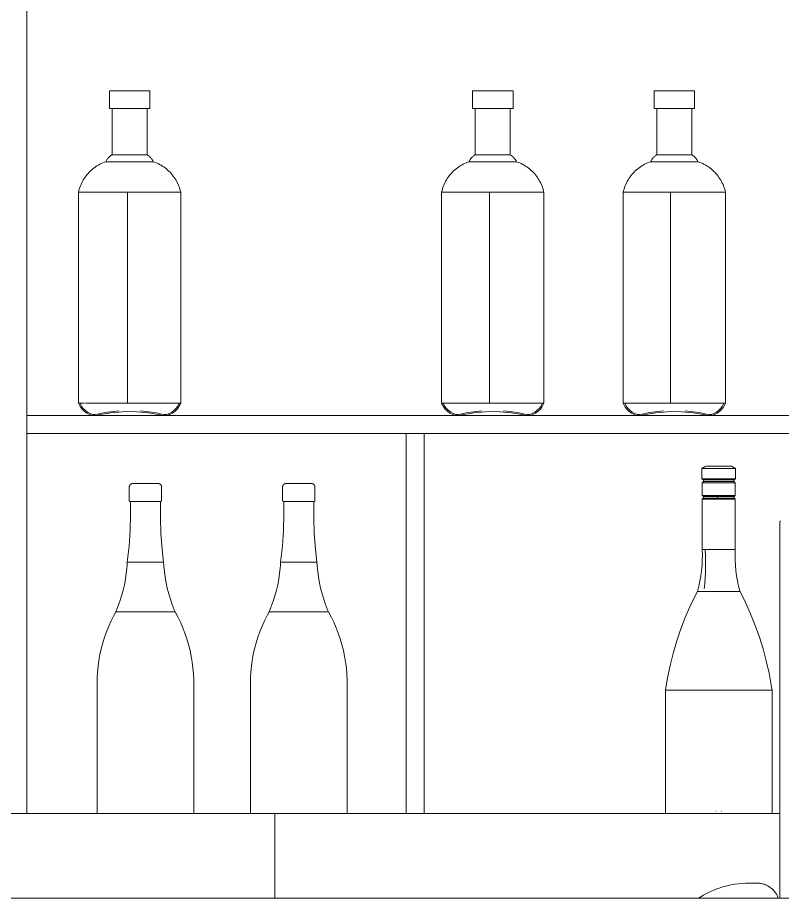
# Model space of a CAD drawing. Header units: inches. Extents: x 22 to 382261, y 22 to 371281.
# Drawn here: x 85798 to 86430, y 143860 to 144588 of the extents above; entities that cross this region are included whole.
import ezdxf

# ---------------------------------------------------------------- set-up
doc = ezdxf.new("R2010")
doc.units = ezdxf.units.IN
doc.header["$MEASUREMENT"] = 0
for name, color, linetype, lineweight in [('A-FLOR-HRAL', 11, 'Continuous', 9), ('A-GENM', 13, 'Continuous', 9), ('I-FURN', 30, 'Continuous', 9), ('Q-CASE', 31, 'Continuous', 9)]:
    doc.layers.add(name, color=color, linetype=linetype, lineweight=lineweight)

# ---------------------------------------------------------------- blocks, each defined once
blk = doc.blocks.new('Railing - Railing-537520-Section B-B')
at = {"layer": 'A-FLOR-HRAL'}
blk.add_line((3136.81, 5280), (-7103.19, 5280), dxfattribs=at)
blk = doc.blocks.new('Top Rail Type - Top Rail_Internal_-537676-Section B-B')
at = {"layer": 'A-FLOR-HRAL'}
blk.add_line((3136.81, 5280), (-7103.19, 5280), dxfattribs=at)
blk = doc.blocks.new('DGGFRG - DGGFRG-V77-Section B-B')
at = {"layer": 'I-FURN'}
for p, q in [((-2321.14, 5589.04), (-2321.14, 5279.96)), ((-2340.19, 5292.48), (-2346.36, 5292.48))]:
    blk.add_line(p, q, dxfattribs=at)
at = {"layer": 'I-FURN', "flags": 128}
for points in [[(-2321.14, 5589.04), (-2321.13, 5589.52), (-2321.1, 5590), (-2321.06, 5590.47), (-2320.99, 5590.94), (-2320.9, 5591.41), (-2320.8, 5591.87)], [(-2346.36, 5292.48), (-2349.4, 5292.42), (-2352.45, 5292.24), (-2355.48, 5291.94), (-2358.5, 5291.51), (-2361.5, 5290.96), (-2364.47, 5290.3), (-2367.42, 5289.52), (-2370.33, 5288.62), (-2373.2, 5287.6), (-2376.03, 5286.47), (-2378.81, 5285.23), (-2381.54, 5283.87), (-2384.22, 5282.41), (-2386.83, 5280.84), (-2388.13, 5279.99)], [(-2322.36, 5280.14), (-2322.65, 5280.85), (-2322.96, 5281.55), (-2323.29, 5282.23), (-2323.66, 5282.9), (-2324.05, 5283.55), (-2324.47, 5284.19), (-2324.91, 5284.81), (-2325.38, 5285.41), (-2325.87, 5285.99), (-2326.38, 5286.56), (-2326.92, 5287.1), (-2327.48, 5287.62), (-2328.05, 5288.12), (-2328.65, 5288.59), (-2329.27, 5289.04), (-2329.9, 5289.46), (-2330.55, 5289.86), (-2331.21, 5290.23), (-2331.89, 5290.58), (-2332.58, 5290.9), (-2333.29, 5291.19), (-2334, 5291.45), (-2334.73, 5291.68), (-2335.46, 5291.89), (-2336.21, 5292.06), (-2336.95, 5292.21), (-2337.71, 5292.32), (-2338.46, 5292.4), (-2339.22, 5292.46), (-2339.99, 5292.48), (-2340.19, 5292.48)]]:
    blk.add_lwpolyline(points, dxfattribs=at)
blk = doc.blocks.new('Casework 30 - Casework 30-869156-Section B-B')
at = {"layer": 'Q-CASE'}
blk.add_line((-2320.74, 5350), (-2737.92, 5350), dxfattribs=at)
blk = doc.blocks.new('Bar_Stool_-_Stivi_6177_0001 - Bar_Stool_-_Stivi_6177_0001-V85-Section B-B')
at = {"layer": 'I-FURN'}
for q in [(-3138.19, 5350), (-2738.19, 5279.83)]:
    blk.add_line((-2738.19, 5350), q, dxfattribs=at)
blk = doc.blocks.new('M8 - M8-872269-Section B-B')
at = {"layer": 'I-FURN'}
for p, q in [((-2943.19, 5350), (-2943.19, 6735)), ((-2158.19, 5679), (-2943.19, 5679)), ((-2943.19, 5679), (-2943.19, 5664)), ((-2943.19, 5664), (-2158.19, 5664)), ((-2614.86, 5664), (-2629.86, 5664)), ((-2629.86, 5664), (-2629.86, 5350)), ((-2614.86, 5350), (-2614.86, 5664))]:
    blk.add_line(p, q, dxfattribs=at)
blk = doc.blocks.new('FP_197-Section B-B')
at = {"layer": 'I-FURN', "flags": 128}
blk.add_lwpolyline([(-2415.56, 5452.01), (-2413.86, 5462.14), (-2411.76, 5472.18), (-2409.26, 5482.13), (-2406.37, 5491.98), (-2403.08, 5501.7), (-2399.41, 5511.28), (-2395.35, 5520.71), (-2390.93, 5529.97), (-2389.09, 5533.55)], dxfattribs=at)
blk = doc.blocks.new('FP_198-Section B-B')
at = {"layer": 'I-FURN', "flags": 128}
blk.add_lwpolyline([(-2353.96, 5533.55), (-2349.39, 5524.36), (-2345.19, 5515), (-2341.36, 5505.48), (-2337.93, 5495.81), (-2334.88, 5486.01), (-2332.22, 5476.1), (-2329.96, 5466.08), (-2328.11, 5455.99), (-2327.49, 5452.01)], dxfattribs=at)
blk = doc.blocks.new('FP_199-Section B-B')
at = {"layer": 'I-FURN'}
for p, q in [((-2382.68, 5567.7), (-2382.5, 5563.06)), ((-2382.5, 5563.06), (-2382.42, 5558.43)), ((-2382.42, 5558.43), (-2382.46, 5553.8)), ((-2382.59, 5549.2), (-2382.83, 5544.62)), ((-2382.46, 5553.8), (-2382.59, 5549.2)), ((-2383.15, 5540.08), (-2383.57, 5535.59)), ((-2382.83, 5544.62), (-2383.15, 5540.08))]:
    blk.add_line(p, q, dxfattribs=at)
at = {"layer": 'I-FURN', "flags": 128}
blk.add_lwpolyline([(-2389.09, 5533.55), (-2388, 5537.75), (-2387.07, 5541.99), (-2386.32, 5546.26), (-2385.73, 5550.56), (-2385.32, 5554.87), (-2385.08, 5559.21), (-2385.02, 5563.54), (-2385.13, 5567.88), (-2385.13, 5568.05)], dxfattribs=at)
blk = doc.blocks.new('FP_200-Section B-B')
at = {"layer": 'I-FURN', "flags": 128}
blk.add_lwpolyline([(-2357.92, 5568.05), (-2358.03, 5563.71), (-2357.97, 5559.37), (-2357.74, 5555.04), (-2357.34, 5550.72), (-2356.76, 5546.42), (-2356.01, 5542.15), (-2355.09, 5537.91), (-2354.01, 5533.71), (-2353.96, 5533.55)], dxfattribs=at)
blk = doc.blocks.new('FP_201-Section B-B')
at = {"layer": 'I-FURN'}
blk.add_line((-2384.2, 5610.6), (-2385.13, 5609.81), dxfattribs=at)
blk = doc.blocks.new('FP_202-Section B-B')
at = {"layer": 'I-FURN'}
blk.add_line((-2357.92, 5609.81), (-2358.85, 5610.6), dxfattribs=at)
blk = doc.blocks.new('FP_203-Section B-B')
at = {"layer": 'I-FURN'}
blk.add_line((-2384.2, 5612.04), (-2384.2, 5610.6), dxfattribs=at)
blk = doc.blocks.new('FP_204-Section B-B')
at = {"layer": 'I-FURN'}
for p, q in [((-2372.6, 5610.6), (-2372.6, 5612.04)), ((-2358.85, 5610.6), (-2358.85, 5612.04))]:
    blk.add_line(p, q, dxfattribs=at)
blk = doc.blocks.new('FP_205-Section B-B')
at = {"layer": 'I-FURN'}
blk.add_line((-2385.19, 5612.79), (-2384.2, 5612.04), dxfattribs=at)
blk = doc.blocks.new('FP_206-Section B-B')
at = {"layer": 'I-FURN'}
blk.add_line((-2358.85, 5612.04), (-2357.86, 5612.79), dxfattribs=at)
blk = doc.blocks.new('FP_207-Section B-B')
at = {"layer": 'I-FURN'}
blk.add_line((-2358.95, 5625.67), (-2357.64, 5626.69), dxfattribs=at)
blk = doc.blocks.new('FP_208-Section B-B')
at = {"layer": 'I-FURN'}
blk.add_line((-2382.14, 5636.98), (-2385.41, 5635.09), dxfattribs=at)
blk = doc.blocks.new('FP_209-Section B-B')
at = {"layer": 'I-FURN'}
blk.add_line((-2357.64, 5635.09), (-2360.91, 5636.98), dxfattribs=at)
blk = doc.blocks.new('FP_210-Section B-B')
at = {"layer": 'I-FURN', "flags": 128}
blk.add_lwpolyline([(-2373.61, 5351.91), (-2373.75, 5351.91), (-2373.83, 5351.91), (-2373.83, 5351.91), (-2373.77, 5351.91), (-2373.64, 5351.91)], dxfattribs=at)
blk = doc.blocks.new('FP_211-Section B-B')
at = {"layer": 'I-FURN', "flags": 128}
blk.add_lwpolyline([(-2369.44, 5351.91), (-2369.3, 5351.91), (-2369.22, 5351.91), (-2369.22, 5351.91), (-2369.28, 5351.91), (-2369.41, 5351.91)], dxfattribs=at)
blk = doc.blocks.new('BOTELLA_02 - BOTELLA_02-V196-Section B-B')
at = {"layer": 'I-FURN'}
for p, q in [((-2385.41, 5635.09), (-2385.41, 5626.69)), ((-2385.41, 5635.09), (-2374.65, 5635.09)), ((-2381.68, 5636.98), (-2373.91, 5636.98)), ((-2374.65, 5635.09), (-2357.64, 5635.09)), ((-2373.91, 5636.98), (-2360.91, 5636.98)), ((-2357.64, 5626.69), (-2357.64, 5635.09)), ((-2385.41, 5626.69), (-2384.1, 5625.67)), ((-2385.41, 5626.69), (-2374.65, 5626.69)), ((-2384.1, 5624.24), (-2385.19, 5623.32)), ((-2385.19, 5623.32), (-2385.19, 5612.79)), ((-2385.19, 5623.32), (-2374.6, 5623.32)), ((-2384.1, 5625.67), (-2384.1, 5624.24)), ((-2384.1, 5625.67), (-2374.35, 5625.67)), ((-2384.1, 5624.24), (-2374.35, 5624.24)), ((-2374.65, 5626.69), (-2357.64, 5626.69)), ((-2374.6, 5623.32), (-2357.86, 5623.32)), ((-2374.35, 5625.67), (-2358.95, 5625.67)), ((-2374.35, 5624.24), (-2358.95, 5624.24)), ((-2358.95, 5624.24), (-2358.95, 5625.67)), ((-2357.86, 5623.32), (-2358.95, 5624.24)), ((-2357.86, 5612.79), (-2357.86, 5623.32)), ((-2385.19, 5612.79), (-2374.6, 5612.79)), ((-2374.6, 5612.79), (-2357.86, 5612.79)), ((-2385.13, 5609.81), (-2385.13, 5568.05)), ((-2385.13, 5609.81), (-2374.59, 5609.81)), ((-2384.2, 5612.04), (-2374.38, 5612.04)), ((-2384.2, 5610.6), (-2374.38, 5610.6)), ((-2374.59, 5609.81), (-2357.92, 5609.81)), ((-2374.38, 5612.04), (-2358.85, 5612.04)), ((-2374.38, 5610.6), (-2358.85, 5610.6)), ((-2357.92, 5568.05), (-2357.92, 5609.81)), ((-2385.13, 5568.05), (-2374.59, 5568.05)), ((-2374.59, 5568.05), (-2357.92, 5568.05)), ((-2389.09, 5533.55), (-2375.48, 5533.55)), ((-2375.48, 5533.55), (-2354.41, 5533.55)), ((-2415.56, 5452.01), (-2415.56, 5350)), ((-2415.56, 5452.01), (-2381.43, 5452.01)), ((-2381.43, 5452.01), (-2327.49, 5452.01)), ((-2327.49, 5350), (-2327.49, 5452.01))]:
    blk.add_line(p, q, dxfattribs=at)
for name in ['FP_208-Section B-B', 'FP_209-Section B-B', 'FP_207-Section B-B', 'FP_205-Section B-B', 'FP_206-Section B-B', 'FP_201-Section B-B', 'FP_203-Section B-B', 'FP_204-Section B-B', 'FP_202-Section B-B', 'FP_199-Section B-B', 'FP_200-Section B-B', 'FP_197-Section B-B', 'FP_198-Section B-B', 'FP_210-Section B-B', 'FP_211-Section B-B']:
    blk.add_blockref(name, (0, 0), dxfattribs=at)
blk = doc.blocks.new('FP_250-Section B-B')
at = {"layer": 'I-FURN'}
for p, q in [((-2450.41, 5863.43), (-2450.41, 5689.13)), ((-2411.44, 5689.13), (-2411.44, 5863.43)), ((-2365.97, 5689.13), (-2365.97, 5863.43))]:
    blk.add_line(p, q, dxfattribs=at)
blk = doc.blocks.new('BOTELLA_02_ABSOLUTE BODKA - BOTELLA_02_ABSOLUTE BODKA-876424-Section B-B')
at = {"layer": 'I-FURN'}
for p, q in [((-2424.91, 5947.19), (-2424.91, 5932.57)), ((-2391.47, 5947.19), (-2424.91, 5947.19)), ((-2391.47, 5932.57), (-2391.47, 5947.19)), ((-2391.47, 5932.57), (-2424.91, 5932.57)), ((-2422.66, 5932.57), (-2422.66, 5894.34)), ((-2393.72, 5894.34), (-2393.72, 5932.57)), ((-2397.96, 5894.34), (-2422.66, 5894.34)), ((-2393.72, 5894.34), (-2397.71, 5894.34)), ((-2388.49, 5888.57), (-2427.89, 5888.57)), ((-2365.97, 5863.43), (-2450.41, 5863.43)), ((-2450.41, 5689.13), (-2365.97, 5689.13))]:
    blk.add_line(p, q, dxfattribs=at)
at = {"layer": 'I-FURN', "flags": 128}
for points in [[(-2427.89, 5888.57), (-2427.67, 5889.04), (-2427.42, 5889.5), (-2427.15, 5889.95), (-2426.87, 5890.38), (-2426.57, 5890.81), (-2426.25, 5891.23), (-2425.92, 5891.63), (-2425.57, 5892.01), (-2425.21, 5892.39), (-2424.83, 5892.75), (-2424.43, 5893.09), (-2424.03, 5893.42), (-2423.61, 5893.73), (-2423.18, 5894.02), (-2422.73, 5894.3), (-2422.66, 5894.34)], [(-2393.72, 5894.34), (-2393.28, 5894.06), (-2392.84, 5893.77), (-2392.42, 5893.46), (-2392.01, 5893.14), (-2391.62, 5892.8), (-2391.24, 5892.44), (-2390.87, 5892.07), (-2390.52, 5891.69), (-2390.18, 5891.29), (-2389.86, 5890.88), (-2389.56, 5890.45), (-2389.27, 5890.02), (-2389, 5889.57), (-2388.75, 5889.11), (-2388.52, 5888.64), (-2388.49, 5888.57)], [(-2450.41, 5863.43), (-2450.1, 5864.76), (-2449.73, 5866.07), (-2449.31, 5867.37), (-2448.84, 5868.65), (-2448.32, 5869.91), (-2447.74, 5871.15), (-2447.12, 5872.36), (-2446.45, 5873.55), (-2445.74, 5874.71), (-2444.98, 5875.84), (-2444.17, 5876.94), (-2443.32, 5878.01), (-2442.43, 5879.04), (-2441.5, 5880.03), (-2440.52, 5880.99), (-2439.51, 5881.91), (-2438.47, 5882.79), (-2437.39, 5883.62), (-2436.28, 5884.41), (-2435.14, 5885.16), (-2433.97, 5885.85), (-2432.77, 5886.51), (-2431.54, 5887.11), (-2430.3, 5887.66), (-2429.03, 5888.17), (-2427.89, 5888.57)], [(-2388.49, 5888.57), (-2387.2, 5888.11), (-2385.94, 5887.6), (-2384.7, 5887.04), (-2383.47, 5886.43), (-2382.28, 5885.78), (-2381.11, 5885.07), (-2379.97, 5884.32), (-2378.87, 5883.53), (-2377.79, 5882.69), (-2376.75, 5881.8), (-2375.74, 5880.88), (-2374.78, 5879.92), (-2373.85, 5878.92), (-2372.96, 5877.88), (-2372.12, 5876.81), (-2371.32, 5875.71), (-2370.56, 5874.58), (-2369.85, 5873.41), (-2369.19, 5872.22), (-2368.57, 5871), (-2368, 5869.76), (-2367.49, 5868.5), (-2367.02, 5867.22), (-2366.61, 5865.92), (-2366.25, 5864.6), (-2365.97, 5863.43)], [(-2439.64, 5679), (-2441.26, 5679.61), (-2443.58, 5680.85), (-2445.71, 5682.45), (-2447.51, 5684.24), (-2448.71, 5685.82), (-2450.41, 5689.13)], [(-2450.41, 5689.13), (-2448.71, 5685.82), (-2447.51, 5684.24), (-2445.71, 5682.45), (-2443.58, 5680.85), (-2441.26, 5679.61), (-2439.64, 5679)], [(-2449.41, 5689.51), (-2447.8, 5686.36), (-2446.69, 5684.89), (-2444.97, 5683.19), (-2442.96, 5681.69), (-2440.77, 5680.51), (-2438.87, 5679.8), (-2437.78, 5679.6), (-2436.69, 5679.73), (-2434.85, 5680.11), (-2432.24, 5680.67), (-2428.69, 5681.33), (-2423.81, 5682.03), (-2417.13, 5682.73)], [(-2417.13, 5682.73), (-2423.81, 5682.03), (-2428.69, 5681.33), (-2432.24, 5680.67), (-2434.85, 5680.11), (-2436.69, 5679.73), (-2437.78, 5679.6), (-2438.87, 5679.8), (-2440.77, 5680.51), (-2442.96, 5681.69), (-2444.97, 5683.19), (-2446.69, 5684.89), (-2447.8, 5686.36), (-2449.41, 5689.51)], [(-2399.25, 5682.73), (-2392.57, 5682.03), (-2387.69, 5681.33), (-2384.15, 5680.67), (-2381.54, 5680.11), (-2379.7, 5679.73), (-2378.6, 5679.6), (-2377.51, 5679.8), (-2375.61, 5680.51), (-2373.42, 5681.69), (-2371.41, 5683.19), (-2369.7, 5684.89), (-2368.59, 5686.36), (-2366.97, 5689.51)], [(-2366.97, 5689.51), (-2368.59, 5686.36), (-2369.7, 5684.89), (-2371.41, 5683.19), (-2373.42, 5681.69), (-2375.61, 5680.51), (-2377.51, 5679.8), (-2378.6, 5679.6), (-2379.7, 5679.73), (-2381.54, 5680.11), (-2384.15, 5680.67), (-2387.69, 5681.33), (-2392.57, 5682.03), (-2399.25, 5682.73)], [(-2365.97, 5689.13), (-2367.67, 5685.82), (-2368.87, 5684.24), (-2370.68, 5682.45), (-2372.81, 5680.85), (-2375.13, 5679.61), (-2376.74, 5679)], [(-2376.74, 5679), (-2375.13, 5679.61), (-2372.81, 5680.85), (-2370.68, 5682.45), (-2368.87, 5684.24), (-2367.67, 5685.82), (-2365.97, 5689.13)], [(-2434.71, 5679.14), (-2432.11, 5679.7), (-2428.6, 5680.35), (-2423.75, 5681.05), (-2417.11, 5681.75), (-2408.19, 5682.39)], [(-2415.76, 5681.84), (-2417.11, 5681.75), (-2423.75, 5681.05), (-2428.6, 5680.35), (-2432.11, 5679.7), (-2434.71, 5679.14)], [(-2408.19, 5682.39), (-2399.28, 5681.75), (-2392.63, 5681.05), (-2387.79, 5680.35), (-2384.28, 5679.7), (-2381.68, 5679.14)], [(-2381.68, 5679.14), (-2384.28, 5679.7), (-2387.79, 5680.35), (-2392.63, 5681.05), (-2399.28, 5681.75), (-2400.61, 5681.84)]]:
    blk.add_lwpolyline(points, dxfattribs=at)
at = {"layer": 'I-FURN'}
blk.add_blockref('FP_250-Section B-B', (0, 0), dxfattribs=at)
blk = doc.blocks.new('FP_252-Section B-B')
at = {"layer": 'I-FURN'}
for p, q in [((-2900.41, 5863.43), (-2900.41, 5689.13)), ((-2859.96, 5689.13), (-2859.96, 5863.43)), ((-2815.97, 5689.13), (-2815.97, 5863.43))]:
    blk.add_line(p, q, dxfattribs=at)
blk = doc.blocks.new('BOTELLA_02_ABSOLUTE BODKA - BOTELLA_02_ABSOLUTE BODKA-V251-Section B-B')
at = {"layer": 'I-FURN'}
for p, q in [((-2874.91, 5947.19), (-2874.91, 5932.57)), ((-2841.47, 5947.19), (-2874.91, 5947.19)), ((-2841.47, 5932.57), (-2841.47, 5947.19)), ((-2841.47, 5932.57), (-2874.91, 5932.57)), ((-2872.66, 5932.57), (-2872.66, 5894.34)), ((-2843.72, 5894.34), (-2843.72, 5932.57)), ((-2843.72, 5894.34), (-2872.66, 5894.34)), ((-2838.49, 5888.57), (-2877.89, 5888.57)), ((-2815.97, 5863.43), (-2900.41, 5863.43)), ((-2900.41, 5689.13), (-2895.31, 5689.13)), ((-2894.75, 5689.13), (-2815.97, 5689.13))]:
    blk.add_line(p, q, dxfattribs=at)
at = {"layer": 'I-FURN', "flags": 128}
for points in [[(-2877.89, 5888.57), (-2877.67, 5889.04), (-2877.42, 5889.5), (-2877.15, 5889.95), (-2876.87, 5890.38), (-2876.57, 5890.81), (-2876.25, 5891.23), (-2875.92, 5891.63), (-2875.57, 5892.01), (-2875.21, 5892.39), (-2874.83, 5892.75), (-2874.43, 5893.09), (-2874.03, 5893.42), (-2873.61, 5893.73), (-2873.18, 5894.02), (-2872.73, 5894.3), (-2872.66, 5894.34)], [(-2843.72, 5894.34), (-2843.28, 5894.06), (-2842.84, 5893.77), (-2842.42, 5893.46), (-2842.01, 5893.14), (-2841.62, 5892.8), (-2841.24, 5892.44), (-2840.87, 5892.07), (-2840.52, 5891.69), (-2840.18, 5891.29), (-2839.86, 5890.88), (-2839.56, 5890.45), (-2839.27, 5890.02), (-2839, 5889.57), (-2838.75, 5889.11), (-2838.52, 5888.64), (-2838.49, 5888.57)], [(-2900.41, 5863.43), (-2900.1, 5864.76), (-2899.73, 5866.07), (-2899.31, 5867.37), (-2898.84, 5868.65), (-2898.32, 5869.91), (-2897.74, 5871.15), (-2897.12, 5872.36), (-2896.45, 5873.55), (-2895.74, 5874.71), (-2894.98, 5875.84), (-2894.17, 5876.94), (-2893.32, 5878.01), (-2892.43, 5879.04), (-2891.5, 5880.03), (-2890.52, 5880.99), (-2889.51, 5881.91), (-2888.47, 5882.79), (-2887.39, 5883.62), (-2886.28, 5884.41), (-2885.14, 5885.16), (-2883.97, 5885.85), (-2882.77, 5886.51), (-2881.54, 5887.11), (-2880.3, 5887.66), (-2879.03, 5888.17), (-2877.89, 5888.57)], [(-2838.49, 5888.57), (-2837.2, 5888.11), (-2835.94, 5887.6), (-2834.7, 5887.04), (-2833.47, 5886.43), (-2832.28, 5885.78), (-2831.11, 5885.07), (-2829.97, 5884.32), (-2828.87, 5883.53), (-2827.79, 5882.69), (-2826.75, 5881.8), (-2825.74, 5880.88), (-2824.78, 5879.92), (-2823.85, 5878.92), (-2822.96, 5877.88), (-2822.12, 5876.81), (-2821.32, 5875.71), (-2820.56, 5874.58), (-2819.85, 5873.41), (-2819.19, 5872.22), (-2818.57, 5871), (-2818, 5869.76), (-2817.49, 5868.5), (-2817.02, 5867.22), (-2816.61, 5865.92), (-2816.25, 5864.6), (-2815.97, 5863.43)], [(-2889.64, 5679), (-2891.26, 5679.61), (-2893.58, 5680.85), (-2895.71, 5682.45), (-2897.51, 5684.24), (-2898.71, 5685.82), (-2900.41, 5689.13)], [(-2900.41, 5689.13), (-2898.71, 5685.82), (-2897.51, 5684.24), (-2895.71, 5682.45), (-2893.58, 5680.85), (-2891.26, 5679.61), (-2889.64, 5679)], [(-2899.41, 5689.51), (-2897.8, 5686.36), (-2896.69, 5684.89), (-2894.97, 5683.19), (-2892.96, 5681.69), (-2890.77, 5680.51), (-2888.87, 5679.8), (-2887.78, 5679.6), (-2886.69, 5679.73), (-2884.85, 5680.11), (-2882.24, 5680.67), (-2878.69, 5681.33), (-2873.81, 5682.03), (-2867.13, 5682.73)], [(-2867.13, 5682.73), (-2873.81, 5682.03), (-2878.69, 5681.33), (-2882.24, 5680.67), (-2884.85, 5680.11), (-2886.69, 5679.73), (-2887.78, 5679.6), (-2888.87, 5679.8), (-2890.77, 5680.51), (-2892.96, 5681.69), (-2894.97, 5683.19), (-2896.69, 5684.89), (-2897.8, 5686.36), (-2899.41, 5689.51)], [(-2849.25, 5682.73), (-2842.57, 5682.03), (-2837.69, 5681.33), (-2834.15, 5680.67), (-2831.54, 5680.11), (-2829.7, 5679.73), (-2828.6, 5679.6), (-2827.51, 5679.8), (-2825.61, 5680.51), (-2823.42, 5681.69), (-2821.41, 5683.19), (-2819.7, 5684.89), (-2818.59, 5686.36), (-2816.97, 5689.51)], [(-2816.97, 5689.51), (-2818.59, 5686.36), (-2819.7, 5684.89), (-2821.41, 5683.19), (-2823.42, 5681.69), (-2825.61, 5680.51), (-2827.51, 5679.8), (-2828.6, 5679.6), (-2829.7, 5679.73), (-2831.54, 5680.11), (-2834.15, 5680.67), (-2837.69, 5681.33), (-2842.57, 5682.03), (-2849.25, 5682.73)], [(-2815.97, 5689.13), (-2817.67, 5685.82), (-2818.87, 5684.24), (-2820.68, 5682.45), (-2822.81, 5680.85), (-2825.13, 5679.61), (-2826.74, 5679)], [(-2826.74, 5679), (-2825.13, 5679.61), (-2822.81, 5680.85), (-2820.68, 5682.45), (-2818.87, 5684.24), (-2817.67, 5685.82), (-2815.97, 5689.13)], [(-2884.71, 5679.14), (-2882.11, 5679.7), (-2878.6, 5680.35), (-2873.75, 5681.05), (-2867.11, 5681.75), (-2858.19, 5682.39)], [(-2865.76, 5681.84), (-2867.11, 5681.75), (-2873.75, 5681.05), (-2878.6, 5680.35), (-2882.11, 5679.7), (-2884.71, 5679.14)], [(-2858.19, 5682.39), (-2849.28, 5681.75), (-2842.63, 5681.05), (-2837.79, 5680.35), (-2834.28, 5679.7), (-2831.68, 5679.14)], [(-2831.68, 5679.14), (-2834.28, 5679.7), (-2837.79, 5680.35), (-2842.63, 5681.05), (-2849.28, 5681.75), (-2850.61, 5681.84)]]:
    blk.add_lwpolyline(points, dxfattribs=at)
at = {"layer": 'I-FURN'}
blk.add_blockref('FP_252-Section B-B', (0, 0), dxfattribs=at)
blk = doc.blocks.new('FP_254-Section B-B')
at = {"layer": 'I-FURN'}
for p, q in [((-2600.41, 5863.43), (-2600.41, 5689.13)), ((-2560.95, 5689.13), (-2560.95, 5863.43)), ((-2515.97, 5689.13), (-2515.97, 5863.43))]:
    blk.add_line(p, q, dxfattribs=at)
blk = doc.blocks.new('BOTELLA_02_ABSOLUTE BODKA - BOTELLA_02_ABSOLUTE BODKA-V253-Section B-B')
at = {"layer": 'I-FURN'}
for p, q in [((-2574.91, 5947.19), (-2574.91, 5932.57)), ((-2541.47, 5947.19), (-2574.91, 5947.19)), ((-2541.47, 5932.57), (-2541.47, 5947.19)), ((-2541.47, 5932.57), (-2574.91, 5932.57)), ((-2572.66, 5932.57), (-2572.66, 5894.34)), ((-2543.72, 5894.34), (-2543.72, 5932.57)), ((-2543.72, 5894.34), (-2572.66, 5894.34)), ((-2538.49, 5888.57), (-2577.89, 5888.57)), ((-2515.97, 5863.43), (-2600.41, 5863.43)), ((-2600.41, 5689.13), (-2515.97, 5689.13))]:
    blk.add_line(p, q, dxfattribs=at)
at = {"layer": 'I-FURN', "flags": 128}
for points in [[(-2577.89, 5888.57), (-2577.67, 5889.04), (-2577.42, 5889.5), (-2577.15, 5889.95), (-2576.87, 5890.38), (-2576.57, 5890.81), (-2576.25, 5891.23), (-2575.92, 5891.63), (-2575.57, 5892.01), (-2575.21, 5892.39), (-2574.83, 5892.75), (-2574.43, 5893.09), (-2574.03, 5893.42), (-2573.61, 5893.73), (-2573.18, 5894.02), (-2572.73, 5894.3), (-2572.66, 5894.34)], [(-2543.72, 5894.34), (-2543.28, 5894.06), (-2542.84, 5893.77), (-2542.42, 5893.46), (-2542.01, 5893.14), (-2541.62, 5892.8), (-2541.24, 5892.44), (-2540.87, 5892.07), (-2540.52, 5891.69), (-2540.18, 5891.29), (-2539.86, 5890.88), (-2539.56, 5890.45), (-2539.27, 5890.02), (-2539, 5889.57), (-2538.75, 5889.11), (-2538.52, 5888.64), (-2538.49, 5888.57)], [(-2600.41, 5863.43), (-2600.1, 5864.76), (-2599.73, 5866.07), (-2599.31, 5867.37), (-2598.84, 5868.65), (-2598.32, 5869.91), (-2597.74, 5871.15), (-2597.12, 5872.36), (-2596.45, 5873.55), (-2595.74, 5874.71), (-2594.98, 5875.84), (-2594.17, 5876.94), (-2593.32, 5878.01), (-2592.43, 5879.04), (-2591.5, 5880.03), (-2590.52, 5880.99), (-2589.51, 5881.91), (-2588.47, 5882.79), (-2587.39, 5883.62), (-2586.28, 5884.41), (-2585.14, 5885.16), (-2583.97, 5885.85), (-2582.77, 5886.51), (-2581.54, 5887.11), (-2580.3, 5887.66), (-2579.03, 5888.17), (-2577.89, 5888.57)], [(-2538.49, 5888.57), (-2537.2, 5888.11), (-2535.94, 5887.6), (-2534.7, 5887.04), (-2533.47, 5886.43), (-2532.28, 5885.78), (-2531.11, 5885.07), (-2529.97, 5884.32), (-2528.87, 5883.53), (-2527.79, 5882.69), (-2526.75, 5881.8), (-2525.74, 5880.88), (-2524.78, 5879.92), (-2523.85, 5878.92), (-2522.96, 5877.88), (-2522.12, 5876.81), (-2521.32, 5875.71), (-2520.56, 5874.58), (-2519.85, 5873.41), (-2519.19, 5872.22), (-2518.57, 5871), (-2518, 5869.76), (-2517.49, 5868.5), (-2517.02, 5867.22), (-2516.61, 5865.92), (-2516.25, 5864.6), (-2515.97, 5863.43)], [(-2589.64, 5679), (-2591.26, 5679.61), (-2593.58, 5680.85), (-2595.71, 5682.45), (-2597.51, 5684.24), (-2598.71, 5685.82), (-2600.41, 5689.13)], [(-2600.41, 5689.13), (-2598.71, 5685.82), (-2597.51, 5684.24), (-2595.71, 5682.45), (-2593.58, 5680.85), (-2591.26, 5679.61), (-2589.64, 5679)], [(-2599.41, 5689.51), (-2597.8, 5686.36), (-2596.69, 5684.89), (-2594.97, 5683.19), (-2592.96, 5681.69), (-2590.77, 5680.51), (-2588.87, 5679.8), (-2587.78, 5679.6), (-2586.69, 5679.73), (-2584.85, 5680.11), (-2582.24, 5680.67), (-2578.69, 5681.33), (-2573.81, 5682.03), (-2567.13, 5682.73)], [(-2567.13, 5682.73), (-2573.81, 5682.03), (-2578.69, 5681.33), (-2582.24, 5680.67), (-2584.85, 5680.11), (-2586.69, 5679.73), (-2587.78, 5679.6), (-2588.87, 5679.8), (-2590.77, 5680.51), (-2592.96, 5681.69), (-2594.97, 5683.19), (-2596.69, 5684.89), (-2597.8, 5686.36), (-2599.41, 5689.51)], [(-2549.25, 5682.73), (-2542.57, 5682.03), (-2537.69, 5681.33), (-2534.15, 5680.67), (-2531.54, 5680.11), (-2529.7, 5679.73), (-2528.6, 5679.6), (-2527.51, 5679.8), (-2525.61, 5680.51), (-2523.42, 5681.69), (-2521.41, 5683.19), (-2519.7, 5684.89), (-2518.59, 5686.36), (-2516.97, 5689.51)], [(-2516.97, 5689.51), (-2518.59, 5686.36), (-2519.7, 5684.89), (-2521.41, 5683.19), (-2523.42, 5681.69), (-2525.61, 5680.51), (-2527.51, 5679.8), (-2528.6, 5679.6), (-2529.7, 5679.73), (-2531.54, 5680.11), (-2534.15, 5680.67), (-2537.69, 5681.33), (-2542.57, 5682.03), (-2549.25, 5682.73)], [(-2515.97, 5689.13), (-2517.67, 5685.82), (-2518.87, 5684.24), (-2520.68, 5682.45), (-2522.81, 5680.85), (-2525.13, 5679.61), (-2526.74, 5679)], [(-2526.74, 5679), (-2525.13, 5679.61), (-2522.81, 5680.85), (-2520.68, 5682.45), (-2518.87, 5684.24), (-2517.67, 5685.82), (-2515.97, 5689.13)], [(-2584.71, 5679.14), (-2582.11, 5679.7), (-2578.6, 5680.35), (-2573.75, 5681.05), (-2567.11, 5681.75), (-2558.19, 5682.39)], [(-2565.76, 5681.84), (-2567.11, 5681.75), (-2573.75, 5681.05), (-2578.6, 5680.35), (-2582.11, 5679.7), (-2584.71, 5679.14)], [(-2558.19, 5682.39), (-2549.28, 5681.75), (-2542.63, 5681.05), (-2537.79, 5680.35), (-2534.28, 5679.7), (-2531.68, 5679.14)], [(-2531.68, 5679.14), (-2534.28, 5679.7), (-2537.79, 5680.35), (-2542.63, 5681.05), (-2549.28, 5681.75), (-2550.61, 5681.84)]]:
    blk.add_lwpolyline(points, dxfattribs=at)
at = {"layer": 'I-FURN'}
blk.add_blockref('FP_254-Section B-B', (0, 0), dxfattribs=at)
blk = doc.blocks.new('BOTELLA_04_CASILLERO DEL DIABLO - BOTELLA_04_CASILLERO DEL DIABLO-V261-Section B-B')
at = {"layer": 'A-GENM'}
for p, q in [((-2731.81, 5619.73), (-2731.81, 5608.73)), ((-2705.05, 5608.73), (-2705.05, 5619.73)), ((-2730.81, 5607.73), (-2706.05, 5607.73)), ((-2733.62, 5554.59), (-2733.43, 5557.8)), ((-2703.43, 5557.8), (-2733.43, 5557.8)), ((-2733.43, 5557.8), (-2703.43, 5557.8)), ((-2703.43, 5557.8), (-2703.24, 5554.59)), ((-2742.91, 5516.73), (-2693.95, 5516.73)), ((-2758.43, 5457), (-2758.43, 5350)), ((-2678.43, 5350), (-2678.43, 5457))]:
    blk.add_line(p, q, dxfattribs=at)
at = {"layer": 'A-GENM', "flags": 128}
for points in [[(-2731.81, 5619.73), (-2731.81, 5619.85), (-2731.8, 5619.97), (-2731.79, 5620.09), (-2731.77, 5620.21), (-2731.75, 5620.33), (-2731.73, 5620.45), (-2731.69, 5620.56), (-2731.66, 5620.68), (-2731.62, 5620.79), (-2731.57, 5620.9), (-2731.53, 5621.01), (-2731.47, 5621.12), (-2731.42, 5621.22), (-2731.35, 5621.33), (-2731.29, 5621.43), (-2731.22, 5621.53), (-2731.14, 5621.62), (-2731.07, 5621.71), (-2730.99, 5621.8), (-2730.9, 5621.89), (-2730.81, 5621.97), (-2730.72, 5622.05), (-2730.63, 5622.12), (-2730.53, 5622.19), (-2730.43, 5622.26), (-2730.33, 5622.32), (-2730.23, 5622.38), (-2730.12, 5622.43), (-2730.01, 5622.48), (-2729.9, 5622.53), (-2729.79, 5622.57), (-2729.67, 5622.61), (-2729.56, 5622.64), (-2729.44, 5622.67), (-2729.32, 5622.69), (-2729.2, 5622.71), (-2729.08, 5622.72), (-2728.96, 5622.73), (-2728.84, 5622.73), (-2728.81, 5622.73)], [(-2728.81, 5622.73), (-2728.8, 5622.73), (-2728.78, 5622.73), (-2728.74, 5622.73), (-2728.68, 5622.73), (-2728.6, 5622.73), (-2728.51, 5622.73), (-2728.41, 5622.73), (-2728.28, 5622.73), (-2728.15, 5622.73), (-2727.99, 5622.73), (-2727.82, 5622.73), (-2727.64, 5622.73), (-2727.44, 5622.73), (-2727.23, 5622.73), (-2727, 5622.73), (-2726.76, 5622.73), (-2726.5, 5622.73), (-2726.23, 5622.73), (-2725.95, 5622.73), (-2725.66, 5622.73), (-2725.36, 5622.73)], [(-2708.05, 5622.73), (-2708.05, 5622.73), (-2708.08, 5622.73), (-2708.12, 5622.73), (-2708.18, 5622.73), (-2708.25, 5622.73), (-2708.34, 5622.73), (-2708.45, 5622.73), (-2708.57, 5622.73), (-2708.71, 5622.73), (-2708.86, 5622.73), (-2709.03, 5622.73), (-2709.22, 5622.73), (-2709.42, 5622.73), (-2709.63, 5622.73), (-2709.86, 5622.73), (-2710.1, 5622.73), (-2710.35, 5622.73), (-2710.62, 5622.73), (-2710.9, 5622.73), (-2711.19, 5622.73), (-2711.5, 5622.73), (-2711.81, 5622.73), (-2712.14, 5622.73), (-2712.47, 5622.73), (-2712.82, 5622.73), (-2713.17, 5622.73), (-2713.53, 5622.73), (-2713.9, 5622.73), (-2714.28, 5622.73), (-2714.67, 5622.73), (-2715.06, 5622.73), (-2715.45, 5622.73), (-2715.85, 5622.73), (-2716.26, 5622.73), (-2716.66, 5622.73), (-2717.07, 5622.73), (-2717.49, 5622.73), (-2717.9, 5622.73), (-2718.32, 5622.73), (-2718.73, 5622.73), (-2719.15, 5622.73), (-2719.56, 5622.73), (-2719.97, 5622.73), (-2720.38, 5622.73), (-2720.79, 5622.73), (-2721.19, 5622.73), (-2721.59, 5622.73), (-2721.98, 5622.73), (-2722.37, 5622.73), (-2722.75, 5622.73), (-2723.12, 5622.73), (-2723.49, 5622.73), (-2723.85, 5622.73), (-2724.2, 5622.73), (-2724.54, 5622.73), (-2724.87, 5622.73), (-2725.19, 5622.73), (-2725.5, 5622.73), (-2725.8, 5622.73), (-2726.09, 5622.73), (-2726.36, 5622.73), (-2726.62, 5622.73), (-2726.87, 5622.73), (-2727.1, 5622.73), (-2727.33, 5622.73), (-2727.53, 5622.73), (-2727.73, 5622.73), (-2727.9, 5622.73), (-2728.06, 5622.73), (-2728.21, 5622.73), (-2728.34, 5622.73), (-2728.46, 5622.73), (-2728.56, 5622.73), (-2728.64, 5622.73), (-2728.71, 5622.73), (-2728.76, 5622.73), (-2728.79, 5622.73), (-2728.81, 5622.73), (-2728.81, 5622.73)], [(-2711.67, 5622.73), (-2711.36, 5622.73), (-2711.06, 5622.73), (-2710.77, 5622.73), (-2710.5, 5622.73), (-2710.24, 5622.73), (-2709.99, 5622.73), (-2709.75, 5622.73), (-2709.53, 5622.73), (-2709.32, 5622.73), (-2709.13, 5622.73), (-2708.95, 5622.73), (-2708.79, 5622.73), (-2708.65, 5622.73), (-2708.51, 5622.73), (-2708.4, 5622.73), (-2708.3, 5622.73), (-2708.22, 5622.73), (-2708.15, 5622.73), (-2708.1, 5622.73), (-2708.07, 5622.73), (-2708.05, 5622.73), (-2708.05, 5622.73)], [(-2708.05, 5622.73), (-2707.93, 5622.73), (-2707.81, 5622.72), (-2707.69, 5622.71), (-2707.57, 5622.7), (-2707.45, 5622.67), (-2707.33, 5622.65), (-2707.22, 5622.62), (-2707.1, 5622.58), (-2706.99, 5622.54), (-2706.88, 5622.5), (-2706.77, 5622.45), (-2706.66, 5622.39), (-2706.55, 5622.34), (-2706.45, 5622.28), (-2706.35, 5622.21), (-2706.25, 5622.14), (-2706.16, 5622.07), (-2706.07, 5621.99), (-2705.98, 5621.91), (-2705.89, 5621.82), (-2705.81, 5621.74), (-2705.73, 5621.65), (-2705.66, 5621.55), (-2705.59, 5621.45), (-2705.52, 5621.35), (-2705.46, 5621.25), (-2705.4, 5621.15), (-2705.35, 5621.04), (-2705.29, 5620.93), (-2705.25, 5620.82), (-2705.21, 5620.71), (-2705.17, 5620.59), (-2705.14, 5620.48), (-2705.11, 5620.36), (-2705.09, 5620.24), (-2705.07, 5620.12), (-2705.06, 5620.01), (-2705.05, 5619.89), (-2705.05, 5619.77), (-2705.05, 5619.73)], [(-2733.43, 5557.8), (-2732, 5570.88), (-2731.1, 5584.01), (-2730.73, 5597.16), (-2730.81, 5607.73)], [(-2730.81, 5607.73), (-2730.85, 5607.73), (-2730.89, 5607.74), (-2730.93, 5607.74), (-2730.97, 5607.75), (-2731.01, 5607.75), (-2731.05, 5607.76), (-2731.09, 5607.77), (-2731.13, 5607.78), (-2731.16, 5607.8), (-2731.2, 5607.81), (-2731.24, 5607.83), (-2731.27, 5607.85), (-2731.31, 5607.87), (-2731.34, 5607.89), (-2731.38, 5607.91), (-2731.41, 5607.93), (-2731.44, 5607.96), (-2731.47, 5607.98), (-2731.5, 5608.01), (-2731.53, 5608.04), (-2731.56, 5608.07), (-2731.58, 5608.1), (-2731.61, 5608.13), (-2731.63, 5608.16), (-2731.65, 5608.19), (-2731.67, 5608.23), (-2731.69, 5608.26), (-2731.71, 5608.3), (-2731.73, 5608.33), (-2731.74, 5608.37), (-2731.76, 5608.41), (-2731.77, 5608.45), (-2731.78, 5608.49), (-2731.79, 5608.52), (-2731.8, 5608.56), (-2731.8, 5608.6), (-2731.81, 5608.64), (-2731.81, 5608.68), (-2731.81, 5608.72), (-2731.81, 5608.73)], [(-2729.04, 5607.73), (-2729.29, 5607.73), (-2729.52, 5607.73), (-2729.73, 5607.73), (-2729.92, 5607.73), (-2730.1, 5607.73), (-2730.25, 5607.73), (-2730.39, 5607.73), (-2730.51, 5607.73), (-2730.61, 5607.73), (-2730.69, 5607.73), (-2730.75, 5607.73), (-2730.79, 5607.73), (-2730.81, 5607.73), (-2730.81, 5607.73)], [(-2730.81, 5607.73), (-2730.8, 5607.73), (-2730.77, 5607.73), (-2730.72, 5607.73), (-2730.65, 5607.73), (-2730.56, 5607.73), (-2730.46, 5607.73), (-2730.33, 5607.73), (-2730.18, 5607.73), (-2730.02, 5607.73), (-2729.83, 5607.73), (-2729.63, 5607.73), (-2729.41, 5607.73), (-2729.17, 5607.73), (-2728.92, 5607.73), (-2728.65, 5607.73), (-2728.36, 5607.73), (-2728.06, 5607.73), (-2727.74, 5607.73), (-2727.4, 5607.73), (-2727.06, 5607.73), (-2726.69, 5607.73), (-2726.32, 5607.73), (-2725.93, 5607.73), (-2725.53, 5607.73), (-2725.12, 5607.73), (-2724.7, 5607.73), (-2724.27, 5607.73), (-2723.82, 5607.73), (-2723.37, 5607.73), (-2722.92, 5607.73), (-2722.45, 5607.73), (-2721.98, 5607.73), (-2721.5, 5607.73), (-2721.02, 5607.73), (-2720.53, 5607.73), (-2720.04, 5607.73), (-2719.55, 5607.73), (-2719.06, 5607.73), (-2718.56, 5607.73), (-2718.07, 5607.73), (-2717.57, 5607.73), (-2717.08, 5607.73), (-2716.59, 5607.73), (-2716.1, 5607.73), (-2715.62, 5607.73), (-2715.14, 5607.73), (-2714.66, 5607.73), (-2714.19, 5607.73), (-2713.73, 5607.73), (-2713.28, 5607.73), (-2712.83, 5607.73), (-2712.39, 5607.73), (-2711.96, 5607.73), (-2711.55, 5607.73), (-2711.14, 5607.73), (-2710.75, 5607.73), (-2710.36, 5607.73), (-2709.99, 5607.73), (-2709.64, 5607.73), (-2709.3, 5607.73), (-2708.97, 5607.73), (-2708.66, 5607.73), (-2708.36, 5607.73), (-2708.08, 5607.73), (-2707.82, 5607.73), (-2707.57, 5607.73), (-2707.34, 5607.73), (-2707.13, 5607.73), (-2706.94, 5607.73), (-2706.76, 5607.73), (-2706.6, 5607.73), (-2706.47, 5607.73), (-2706.35, 5607.73), (-2706.25, 5607.73), (-2706.17, 5607.73), (-2706.11, 5607.73), (-2706.07, 5607.73), (-2706.05, 5607.73), (-2706.05, 5607.73)], [(-2706.05, 5607.73), (-2706.06, 5607.73), (-2706.08, 5607.73), (-2706.13, 5607.73), (-2706.2, 5607.73), (-2706.29, 5607.73), (-2706.4, 5607.73), (-2706.53, 5607.73), (-2706.67, 5607.73), (-2706.84, 5607.73), (-2707.02, 5607.73), (-2707.22, 5607.73), (-2707.44, 5607.73), (-2707.68, 5607.73)], [(-2706.05, 5607.73), (-2706.09, 5594.58), (-2705.62, 5581.43), (-2704.61, 5568.31), (-2703.43, 5557.8)], [(-2705.05, 5608.73), (-2705.05, 5608.69), (-2705.05, 5608.65), (-2705.05, 5608.61), (-2705.06, 5608.57), (-2705.07, 5608.53), (-2705.07, 5608.5), (-2705.08, 5608.46), (-2705.1, 5608.42), (-2705.11, 5608.38), (-2705.12, 5608.34), (-2705.14, 5608.31), (-2705.16, 5608.27), (-2705.18, 5608.24), (-2705.2, 5608.2), (-2705.22, 5608.17), (-2705.24, 5608.14), (-2705.27, 5608.1), (-2705.29, 5608.07), (-2705.32, 5608.04), (-2705.35, 5608.02), (-2705.38, 5607.99), (-2705.41, 5607.96), (-2705.44, 5607.94), (-2705.47, 5607.91), (-2705.51, 5607.89), (-2705.54, 5607.87), (-2705.57, 5607.85), (-2705.61, 5607.83), (-2705.65, 5607.82), (-2705.68, 5607.8), (-2705.72, 5607.79), (-2705.76, 5607.78), (-2705.8, 5607.76), (-2705.84, 5607.76), (-2705.88, 5607.75), (-2705.91, 5607.74), (-2705.95, 5607.74), (-2705.99, 5607.73), (-2706.03, 5607.73), (-2706.05, 5607.73)], [(-2742.91, 5516.73), (-2741.14, 5521.06), (-2739.54, 5525.46), (-2738.12, 5529.93), (-2736.89, 5534.44), (-2735.83, 5539), (-2734.95, 5543.6), (-2734.26, 5548.23), (-2733.76, 5552.89), (-2733.62, 5554.59)], [(-2703.24, 5554.59), (-2702.8, 5549.93), (-2702.18, 5545.28), (-2701.37, 5540.67), (-2700.38, 5536.1), (-2699.2, 5531.56), (-2697.85, 5527.08), (-2696.32, 5522.66), (-2694.61, 5518.3), (-2693.95, 5516.73)], [(-2758.43, 5457), (-2758.33, 5461.91), (-2758.04, 5466.81), (-2757.55, 5471.69), (-2756.86, 5476.55), (-2755.98, 5481.38), (-2754.91, 5486.17), (-2753.65, 5490.91), (-2752.2, 5495.6), (-2750.56, 5500.23), (-2748.74, 5504.78), (-2746.74, 5509.27), (-2744.56, 5513.66), (-2742.91, 5516.73)], [(-2693.95, 5516.73), (-2691.64, 5512.39), (-2689.52, 5507.97), (-2687.57, 5503.47), (-2685.8, 5498.89), (-2684.22, 5494.24), (-2682.82, 5489.54), (-2681.61, 5484.78), (-2680.6, 5479.98), (-2679.78, 5475.14), (-2679.15, 5470.27), (-2678.72, 5465.38), (-2678.48, 5460.48), (-2678.43, 5457)]]:
    blk.add_lwpolyline(points, dxfattribs=at)

msp = doc.modelspace()

# ---------------------------------------------------------------- block references
at = {"layer": 'A-FLOR-HRAL'}
for name in ['Railing - Railing-537520-Section B-B', 'Top Rail Type - Top Rail_Internal_-537676-Section B-B']:
    msp.add_blockref(name, (88749, 138580.35), dxfattribs=at)
at = {"layer": 'A-GENM'}
for p in [(88622.32, 138580.35), (88749, 138580.35)]:
    msp.add_blockref('BOTELLA_04_CASILLERO DEL DIABLO - BOTELLA_04_CASILLERO DEL DIABLO-V261-Section B-B', p, dxfattribs=at)
at = {"layer": 'I-FURN'}
for name in ['M8 - M8-872269-Section B-B', 'BOTELLA_02_ABSOLUTE BODKA - BOTELLA_02_ABSOLUTE BODKA-V251-Section B-B', 'BOTELLA_02_ABSOLUTE BODKA - BOTELLA_02_ABSOLUTE BODKA-V253-Section B-B', 'BOTELLA_02_ABSOLUTE BODKA - BOTELLA_02_ABSOLUTE BODKA-876424-Section B-B', 'BOTELLA_02 - BOTELLA_02-V196-Section B-B', 'DGGFRG - DGGFRG-V77-Section B-B', 'Bar_Stool_-_Stivi_6177_0001 - Bar_Stool_-_Stivi_6177_0001-V85-Section B-B']:
    msp.add_blockref(name, (88749, 138580.35), dxfattribs=at)
at = {"layer": 'Q-CASE'}
msp.add_blockref('Casework 30 - Casework 30-869156-Section B-B', (88749, 138580.35), dxfattribs=at)

doc.saveas('drawing.dxf')
